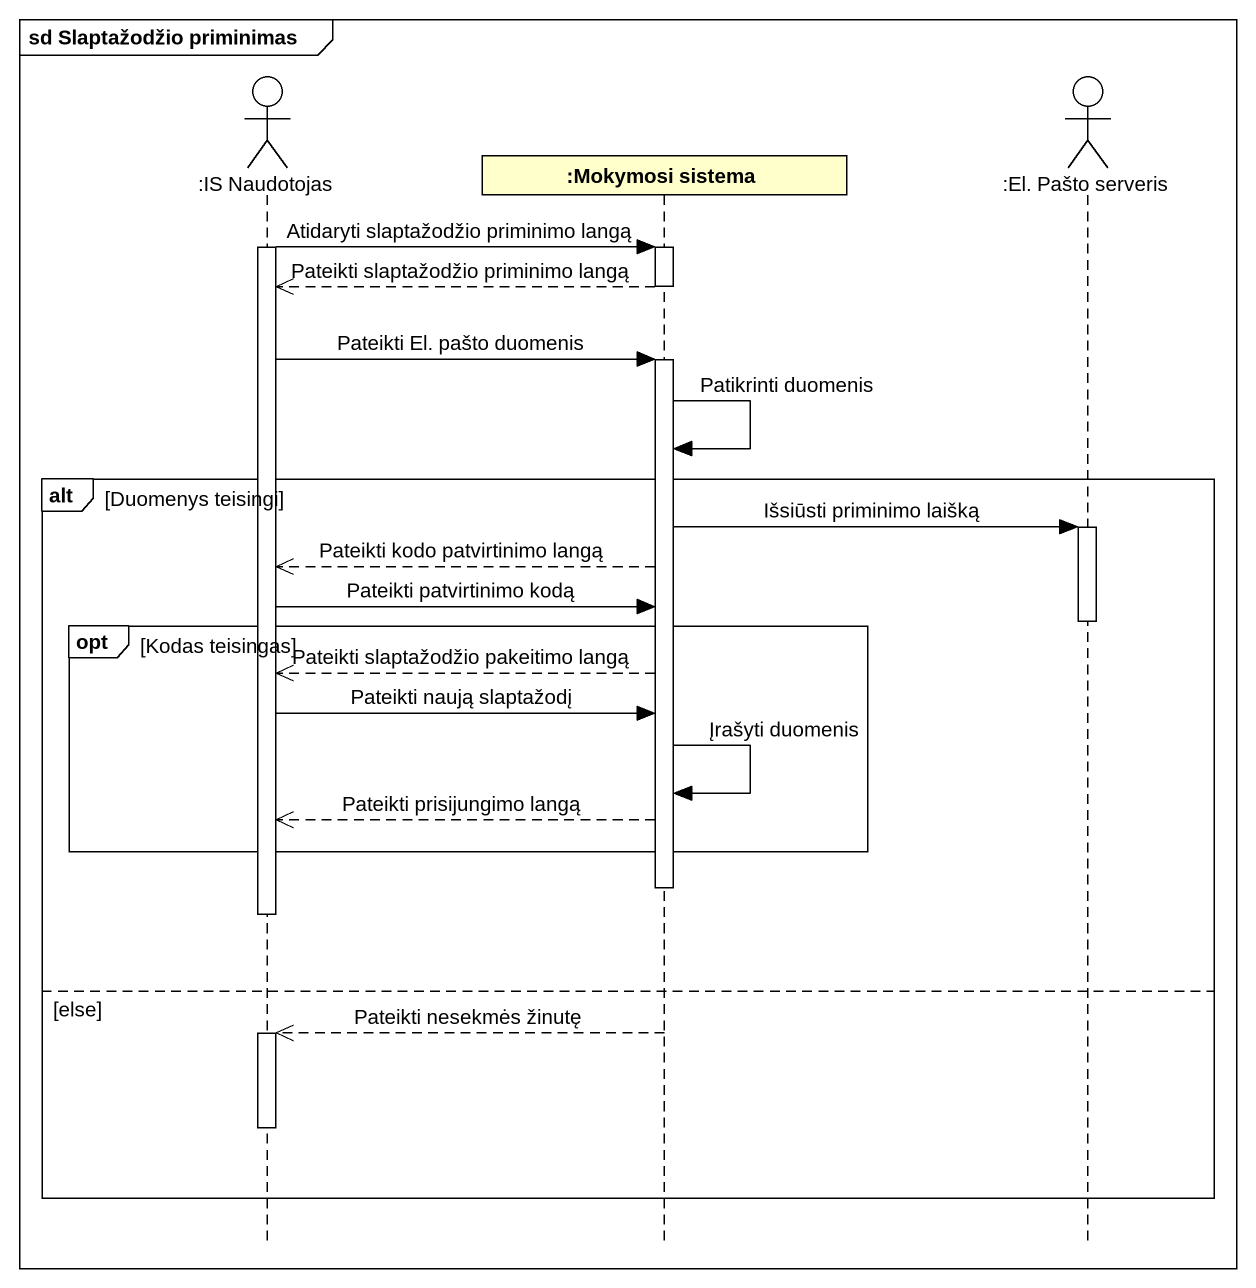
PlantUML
@startuml
mainframe sd Slaptažodžio priminimas
hide footbox
actor ":IS Naudotojas" as IS_Naudotojas
participant ":Mokymosi sistema" as Mokymosi_sistema
actor ":El. Pašto serveris" as El_Pašto_serveris

activate IS_Naudotojas
IS_Naudotojas -> Mokymosi_sistema : Atidaryti slaptažodžio priminimo langą
activate Mokymosi_sistema
Mokymosi_sistema -->> IS_Naudotojas : Pateikti slaptažodžio priminimo langą
deactivate Mokymosi_sistema
IS_Naudotojas -> Mokymosi_sistema : Pateikti El. pašto duomenis
activate Mokymosi_sistema
Mokymosi_sistema -> Mokymosi_sistema : Patikrinti duomenis
alt Duomenys teisingi
  Mokymosi_sistema -> El_Pašto_serveris : Išsiūsti priminimo laišką
  activate El_Pašto_serveris
  Mokymosi_sistema -->> IS_Naudotojas : Pateikti kodo patvirtinimo langą
  IS_Naudotojas -> Mokymosi_sistema : Pateikti patvirtinimo kodą
  deactivate El_Pašto_serveris
  opt Kodas teisingas
    Mokymosi_sistema -->> IS_Naudotojas : Pateikti slaptažodžio pakeitimo langą
    IS_Naudotojas -> Mokymosi_sistema : Pateikti naują slaptažodį
    Mokymosi_sistema -> Mokymosi_sistema : Įrašyti duomenis
    Mokymosi_sistema -->> IS_Naudotojas : Pateikti prisijungimo langą
  end
  deactivate Mokymosi_sistema
  deactivate IS_Naudotojas
else else
  Mokymosi_sistema -->> IS_Naudotojas : Pateikti nesekmės žinutę
  activate IS_Naudotojas
  deactivate IS_Naudotojas
end
@enduml
